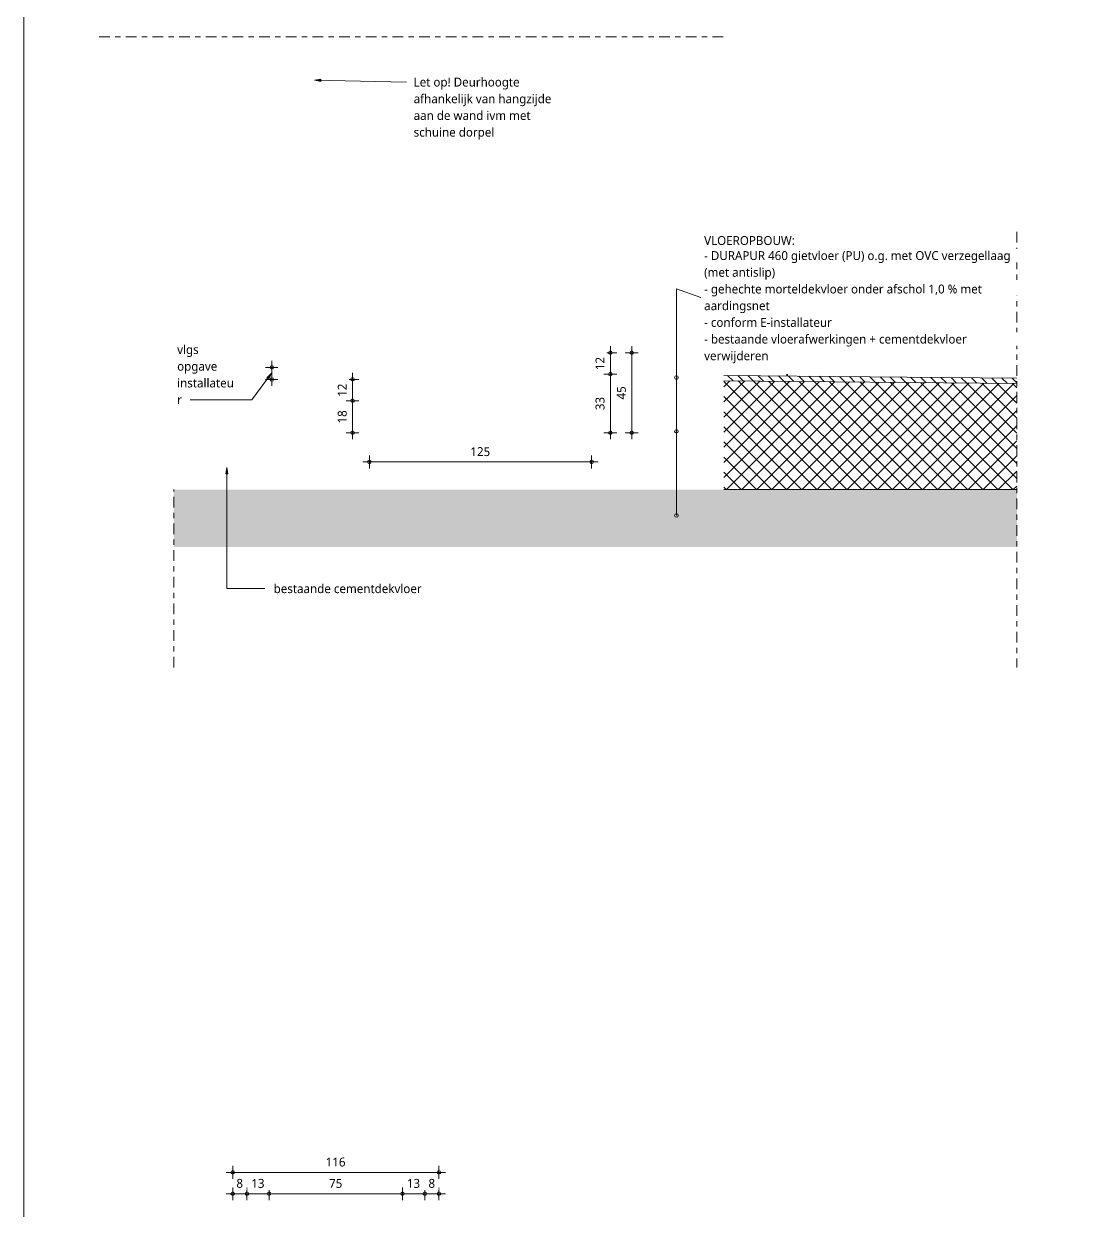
# Model space of a CAD drawing. Header units: millimetres. Extents: x 32900 to 38291, y -18988 to 4133.
# Drawn here: x 37280 to 37879, y 1402 to 2069 of the extents above; entities that cross this region are included whole.
import ezdxf

# ---------------------------------------------------------------- set-up
doc = ezdxf.new("R2010")
doc.units = ezdxf.units.MM
doc.linetypes.add('MV_30_min', pattern=[2, 1, -1])
doc.linetypes.add('MV_center', pattern=[15, 6, -3, 3, -3])
for name, color, linetype, lineweight in [('A-ANNO-DIMS', 211, 'Continuous', 13), ('A-ANNO-DIMS-2', 211, 'Continuous', 13), ('A-ANNO-NOTE', 131, 'Continuous', 18), ('A-DETL', 90, 'Continuous', 13), ('A-DETL-GENF', 92, 'Continuous', 18), ('A-DETL-THIN', 151, 'Continuous', 18), ('G-ANNO-TEXT', 231, 'Continuous', 13)]:
    doc.layers.add(name, color=color, linetype=linetype, lineweight=lineweight)
doc.styles.add('Segoe UI', font='segoeui.ttf', dxfattribs={"height": 5})
doc.styles.add('Segoe UI_B', font='segoeui.ttf', dxfattribs={"height": 5})
doc.dimstyles.new('2_5_mm_3', dxfattribs={"dimscale": 304.8, "dimtxt": 5.23682, "dimasz": 0.006562, "dimexe": 0.011811, "dimexo": 0.0625, "dimgap": 0.005906, "dimtad": 1, "dimdec": 0, "dimzin": 0, "dimdsep": 46, "dimtxsty": 'Segoe UI', "dimblk1": 'DOTBLANK', "dimblk2": 'DOTBLANK', "dimsah": 1, "dimcen": 0.09, "dimdle": 0.011811, "dimazin": 0, "dimtfac": 1, "dimtdec": 4, "dimtix": 1, "dimtmove": 0, "dimatfit": 3, "dimfxl": 0.011811, "dimfxlon": 1, "dimtvp": 1, "dimtfill": 1, "dimtolj": 1, "dimtzin": 0, "dimarcsym": 2})

# ---------------------------------------------------------------- blocks, each defined once
blk = doc.blocks.new('NLRS_00_DI_maskeer - Type 1-4234915-Details ziekenhuis Utiliteitsgebouw')
at = {"layer": 'A-DETL-GENF', "linetype": 'MV_center'}
blk.add_line((121.88, 0), (21.89, 0), dxfattribs=at)
blk = doc.blocks.new('NLRS_00_DI_maskeer - Type 1-4234604-Details ziekenhuis Utiliteitsgebouw')
at = {"layer": 'A-DETL-GENF', "linetype": 'MV_center'}
blk.add_line((-100, 0), (145, 0), dxfattribs=at)
blk = doc.blocks.new('NLRS_00_DI_maskeer - Type 1-4234917-Details ziekenhuis Utiliteitsgebouw')
at = {"layer": 'A-DETL-GENF', "linetype": 'MV_center'}
blk.add_line((-100, 0), (251.23, 0), dxfattribs=at)
blk = doc.blocks.new('DIMBLOCK626-Details ziekenhuis Utiliteitsgebouw')
at = {"layer": 'A-ANNO-DIMS-2'}
for p, q in [((37464.44, 1857.49), (37460.84, 1857.49)), ((37464.44, 1835.89), (37464.44, 1857.49)), ((37464.44, 1857.49), (37468.04, 1857.49)), ((37464.44, 1839.49), (37460.84, 1839.49)), ((37464.44, 1839.49), (37468.04, 1839.49))]:
    blk.add_line(p, q, dxfattribs=at)
for centre in [(37464.44, 1857.49), (37464.44, 1839.49)]:
    blk.add_circle(centre, 1, dxfattribs=at)
at = {"layer": 'A-ANNO-DIMS-2', "color": 0, "insert": (37456.11, 1844.68), "char_height": 5, "width": 9.1406, "attachment_point": 1, "rotation": 90, "line_spacing_factor": 1.142579, "style": 'Segoe UI', "bg_fill": 3, "box_fill_scale": 1.25, "bg_fill_color": 9, "bg_fill_true_color": 13158600, "bg_fill_transparency": 0}
blk.add_mtext('18', dxfattribs=at)
blk = doc.blocks.new('_DotBlank')
at = {"color": 0, "linetype": 'ByBlock', "lineweight": -2}
blk.add_line((-0.5, 0), (-1, 0), dxfattribs=at)
blk.add_circle((0, 0), 0.5, dxfattribs=at)
blk = doc.blocks.new('DIMBLOCK627-Details ziekenhuis Utiliteitsgebouw')
at = {"layer": 'A-ANNO-DIMS-2'}
for p, q in [((37464.44, 1869.49), (37460.84, 1869.49)), ((37464.44, 1857.49), (37464.44, 1873.09)), ((37464.44, 1869.49), (37468.04, 1869.49)), ((37464.44, 1857.49), (37460.84, 1857.49)), ((37464.44, 1857.49), (37468.04, 1857.49))]:
    blk.add_line(p, q, dxfattribs=at)
for centre in [(37464.44, 1869.49), (37464.44, 1857.49)]:
    blk.add_circle(centre, 1, dxfattribs=at)
at = {"layer": 'A-ANNO-DIMS-2', "color": 0, "insert": (37456.11, 1859.68), "char_height": 5, "width": 9.1406, "attachment_point": 1, "rotation": 90, "line_spacing_factor": 1.142579, "style": 'Segoe UI', "bg_fill": 3, "box_fill_scale": 1.25, "bg_fill_color": 9, "bg_fill_true_color": 13158600, "bg_fill_transparency": 0}
blk.add_mtext('12', dxfattribs=at)
blk = doc.blocks.new('DIMBLOCK628-Details ziekenhuis Utiliteitsgebouw')
at = {"layer": 'A-ANNO-DIMS-2'}
for p, q in [((37609.4, 1872.49), (37605.8, 1872.49)), ((37609.4, 1835.89), (37609.4, 1872.49)), ((37609.4, 1872.49), (37613, 1872.49)), ((37609.4, 1839.49), (37605.8, 1839.49)), ((37609.4, 1839.49), (37613, 1839.49))]:
    blk.add_line(p, q, dxfattribs=at)
for centre in [(37609.4, 1872.49), (37609.4, 1839.49)]:
    blk.add_circle(centre, 1, dxfattribs=at)
at = {"layer": 'A-ANNO-DIMS-2', "color": 0, "insert": (37601.07, 1852.18), "char_height": 5, "width": 9.1406, "attachment_point": 1, "rotation": 90, "line_spacing_factor": 1.142579, "style": 'Segoe UI', "bg_fill": 3, "box_fill_scale": 1.25, "bg_fill_color": 9, "bg_fill_true_color": 13158600, "bg_fill_transparency": 0}
blk.add_mtext('33', dxfattribs=at)
blk = doc.blocks.new('DIMBLOCK629-Details ziekenhuis Utiliteitsgebouw')
at = {"layer": 'A-ANNO-DIMS-2'}
for p, q in [((37609.4, 1884.49), (37605.8, 1884.49)), ((37609.4, 1872.49), (37609.4, 1888.09)), ((37609.4, 1884.49), (37613, 1884.49)), ((37609.4, 1872.49), (37605.8, 1872.49)), ((37609.4, 1872.49), (37613, 1872.49))]:
    blk.add_line(p, q, dxfattribs=at)
for centre in [(37609.4, 1884.49), (37609.4, 1872.49)]:
    blk.add_circle(centre, 1, dxfattribs=at)
at = {"layer": 'A-ANNO-DIMS-2', "color": 0, "insert": (37601.07, 1874.68), "char_height": 5, "width": 9.1406, "attachment_point": 1, "rotation": 90, "line_spacing_factor": 1.142579, "style": 'Segoe UI', "bg_fill": 3, "box_fill_scale": 1.25, "bg_fill_color": 9, "bg_fill_true_color": 13158600, "bg_fill_transparency": 0}
blk.add_mtext('12', dxfattribs=at)
blk = doc.blocks.new('DIMBLOCK630-Details ziekenhuis Utiliteitsgebouw')
at = {"layer": 'A-ANNO-DIMS-2'}
for p, q in [((37621.4, 1884.49), (37617.8, 1884.49)), ((37621.4, 1835.89), (37621.4, 1888.09)), ((37621.4, 1884.49), (37625, 1884.49)), ((37621.4, 1839.49), (37617.8, 1839.49)), ((37621.4, 1839.49), (37625, 1839.49))]:
    blk.add_line(p, q, dxfattribs=at)
for centre in [(37621.4, 1884.49), (37621.4, 1839.49)]:
    blk.add_circle(centre, 1, dxfattribs=at)
at = {"layer": 'A-ANNO-DIMS-2', "color": 0, "insert": (37613.07, 1858.18), "char_height": 5, "width": 9.1406, "attachment_point": 1, "rotation": 90, "line_spacing_factor": 1.142579, "style": 'Segoe UI', "bg_fill": 3, "box_fill_scale": 1.25, "bg_fill_color": 9, "bg_fill_true_color": 13158600, "bg_fill_transparency": 0}
blk.add_mtext('45', dxfattribs=at)
blk = doc.blocks.new('DIMBLOCK632-Details ziekenhuis Utiliteitsgebouw')
at = {"layer": 'A-ANNO-DIMS-2'}
for p, q in [((37470.27, 1823.04), (37602.47, 1823.04)), ((37473.87, 1823.04), (37473.87, 1826.64)), ((37473.87, 1823.04), (37473.87, 1819.44)), ((37598.87, 1823.04), (37598.87, 1826.64)), ((37598.87, 1823.04), (37598.87, 1819.44))]:
    blk.add_line(p, q, dxfattribs=at)
for centre in [(37473.87, 1823.04), (37598.87, 1823.04)]:
    blk.add_circle(centre, 1, dxfattribs=at)
at = {"layer": 'A-ANNO-DIMS-2', "color": 0, "insert": (37530.66, 1831.37), "char_height": 5, "width": 13.7109, "attachment_point": 1, "line_spacing_factor": 1.142579, "style": 'Segoe UI', "bg_fill": 3, "box_fill_scale": 1.25, "bg_fill_color": 9, "bg_fill_true_color": 13158600, "bg_fill_transparency": 0}
blk.add_mtext('125', dxfattribs=at)
blk = doc.blocks.new('DIMBLOCK637-Details ziekenhuis Utiliteitsgebouw')
at = {"layer": 'A-ANNO-DIMS-2'}
for p, q in [((37505.03, 1411.56), (37505.03, 1415.16)), ((37513.03, 1411.56), (37513.03, 1415.16)), ((37516.63, 1411.56), (37505.03, 1411.56)), ((37505.03, 1411.56), (37505.03, 1407.96)), ((37513.03, 1411.56), (37513.03, 1407.96))]:
    blk.add_line(p, q, dxfattribs=at)
for centre in [(37505.03, 1411.56), (37513.03, 1411.56)]:
    blk.add_circle(centre, 1, dxfattribs=at)
at = {"layer": 'A-ANNO-DIMS-2', "color": 0, "insert": (37507.12, 1419.89), "char_height": 5, "width": 4.5703, "attachment_point": 1, "line_spacing_factor": 1.142579, "style": 'Segoe UI', "bg_fill": 3, "box_fill_scale": 1.25, "bg_fill_color": 9, "bg_fill_true_color": 13158600, "bg_fill_transparency": 0}
blk.add_mtext('8', dxfattribs=at)
blk = doc.blocks.new('DIMBLOCK638-Details ziekenhuis Utiliteitsgebouw')
at = {"layer": 'A-ANNO-DIMS-2'}
for p, q in [((37492.53, 1411.56), (37492.53, 1415.16)), ((37505.03, 1411.56), (37505.03, 1415.16)), ((37505.03, 1411.56), (37492.53, 1411.56)), ((37492.53, 1411.56), (37492.53, 1407.96)), ((37505.03, 1411.56), (37505.03, 1407.96))]:
    blk.add_line(p, q, dxfattribs=at)
for centre in [(37492.53, 1411.56), (37505.03, 1411.56)]:
    blk.add_circle(centre, 1, dxfattribs=at)
at = {"layer": 'A-ANNO-DIMS-2', "color": 0, "insert": (37494.97, 1419.89), "char_height": 5, "width": 9.1406, "attachment_point": 1, "line_spacing_factor": 1.142579, "style": 'Segoe UI', "bg_fill": 3, "box_fill_scale": 1.25, "bg_fill_color": 9, "bg_fill_true_color": 13158600, "bg_fill_transparency": 0}
blk.add_mtext('13', dxfattribs=at)
blk = doc.blocks.new('DIMBLOCK639-Details ziekenhuis Utiliteitsgebouw')
at = {"layer": 'A-ANNO-DIMS-2'}
for p, q in [((37417.53, 1411.56), (37417.53, 1415.16)), ((37492.53, 1411.56), (37492.53, 1415.16)), ((37492.53, 1411.56), (37417.53, 1411.56)), ((37417.53, 1411.56), (37417.53, 1407.96)), ((37492.53, 1411.56), (37492.53, 1407.96))]:
    blk.add_line(p, q, dxfattribs=at)
for centre in [(37417.53, 1411.56), (37492.53, 1411.56)]:
    blk.add_circle(centre, 1, dxfattribs=at)
at = {"layer": 'A-ANNO-DIMS-2', "color": 0, "insert": (37451.22, 1419.89), "char_height": 5, "width": 9.1406, "attachment_point": 1, "line_spacing_factor": 1.142579, "style": 'Segoe UI', "bg_fill": 3, "box_fill_scale": 1.25, "bg_fill_color": 9, "bg_fill_true_color": 13158600, "bg_fill_transparency": 0}
blk.add_mtext('75', dxfattribs=at)
blk = doc.blocks.new('DIMBLOCK640-Details ziekenhuis Utiliteitsgebouw')
at = {"layer": 'A-ANNO-DIMS-2'}
for p, q in [((37405.03, 1411.56), (37405.03, 1415.16)), ((37417.53, 1411.56), (37417.53, 1415.16)), ((37417.53, 1411.56), (37405.03, 1411.56)), ((37405.03, 1411.56), (37405.03, 1407.96)), ((37417.53, 1411.56), (37417.53, 1407.96))]:
    blk.add_line(p, q, dxfattribs=at)
for centre in [(37405.03, 1411.56), (37417.53, 1411.56)]:
    blk.add_circle(centre, 1, dxfattribs=at)
at = {"layer": 'A-ANNO-DIMS-2', "color": 0, "insert": (37407.47, 1419.89), "char_height": 5, "width": 9.1406, "attachment_point": 1, "line_spacing_factor": 1.142579, "style": 'Segoe UI', "bg_fill": 3, "box_fill_scale": 1.25, "bg_fill_color": 9, "bg_fill_true_color": 13158600, "bg_fill_transparency": 0}
blk.add_mtext('13', dxfattribs=at)
blk = doc.blocks.new('DIMBLOCK641-Details ziekenhuis Utiliteitsgebouw')
at = {"layer": 'A-ANNO-DIMS-2'}
for p, q in [((37397.03, 1411.56), (37397.03, 1415.16)), ((37405.03, 1411.56), (37405.03, 1415.16)), ((37405.03, 1411.56), (37393.43, 1411.56)), ((37397.03, 1411.56), (37397.03, 1407.96)), ((37405.03, 1411.56), (37405.03, 1407.96))]:
    blk.add_line(p, q, dxfattribs=at)
for centre in [(37397.03, 1411.56), (37405.03, 1411.56)]:
    blk.add_circle(centre, 1, dxfattribs=at)
at = {"layer": 'A-ANNO-DIMS-2', "color": 0, "insert": (37399.12, 1419.89), "char_height": 5, "width": 4.5703, "attachment_point": 1, "line_spacing_factor": 1.142579, "style": 'Segoe UI', "bg_fill": 3, "box_fill_scale": 1.25, "bg_fill_color": 9, "bg_fill_true_color": 13158600, "bg_fill_transparency": 0}
blk.add_mtext('8', dxfattribs=at)
blk = doc.blocks.new('DIMBLOCK642-Details ziekenhuis Utiliteitsgebouw')
at = {"layer": 'A-ANNO-DIMS-2'}
for p, q in [((37393.43, 1423.56), (37516.63, 1423.56)), ((37397.03, 1423.56), (37397.03, 1427.16)), ((37397.03, 1423.56), (37397.03, 1419.96)), ((37513.03, 1423.56), (37513.03, 1427.16)), ((37513.03, 1423.56), (37513.03, 1419.96))]:
    blk.add_line(p, q, dxfattribs=at)
for centre in [(37397.03, 1423.56), (37513.03, 1423.56)]:
    blk.add_circle(centre, 1, dxfattribs=at)
at = {"layer": 'A-ANNO-DIMS-2', "color": 0, "insert": (37449.31, 1431.89), "char_height": 5, "width": 13.7109, "attachment_point": 1, "line_spacing_factor": 1.142579, "style": 'Segoe UI', "bg_fill": 3, "box_fill_scale": 1.25, "bg_fill_color": 9, "bg_fill_true_color": 13158600, "bg_fill_transparency": 0}
blk.add_mtext('116', dxfattribs=at)

msp = doc.modelspace()

# ---------------------------------------------------------------- hatches: boundary and pattern name
at = {"layer": 'A-DETL-GENF', "lineweight": 13}
h = msp.add_hatch(dxfattribs=at)
h.set_pattern_fill('FP_9', color=254, style=0, pattern_type=2)
h.set_pattern_definition([(135, (0, 0), (-2.82842712, -2.82842712), [])])
h.paths.add_polyline_path([(37837.99, 1867.1), (37837.99, 1870.1), (37673.15, 1871.75), (37673.15, 1868.75)])
h = msp.add_hatch(dxfattribs=at)
h.set_pattern_fill('FP_10', color=254, style=0, pattern_type=2)
h.set_pattern_definition([(45, (0, 0), (-4.2426407, 4.2426407), []), (135, (0, 0), (-4.2426407, -4.2426407), [])])
h.paths.add_polyline_path([(37673.15, 1807.49), (37837.99, 1807.49), (37837.99, 1867.1), (37673.15, 1868.75), (37673.15, 1839.49)])
at = {"layer": 'A-DETL-GENF'}
msp.add_hatch(color=9, dxfattribs=at).paths.add_polyline_path([(37837.99, 1775.2), (37837.99, 1807.49), (37363.86, 1807.48), (37363.86, 1775.2), (37673.15, 1775.2)])
at = {"layer": 'G-ANNO-TEXT'}
for color, points in [(1, [(37442.98, 2037.73), (37446.57, 2037.02), (37446.59, 2038.29)]), (7, [(37418.91, 1872.96), (37416.25, 1870.44), (37417.27, 1869.69)]), (7, [(37393.74, 1820.03), (37393.1, 1816.43), (37394.37, 1816.43)])]:
    msp.add_hatch(color=color, dxfattribs=at).paths.add_polyline_path(points)

# ---------------------------------------------------------------- linework, layer by layer
at = {"layer": 'A-ANNO-NOTE'}
for p, q in [((37646.55, 1920.33), (37660.24, 1915.49)), ((37646.55, 1870.51), (37646.55, 1920.33)), ((37646.55, 1920.33), (37660.24, 1915.49)), ((37646.55, 1840.26), (37646.55, 1920.33)), ((37646.55, 1920.33), (37660.24, 1915.49)), ((37646.55, 1792.93), (37646.55, 1920.33))]:
    msp.add_line(p, q, dxfattribs=at)
for centre in [(37646.55, 1870.51), (37646.55, 1840.26), (37646.55, 1792.93)]:
    msp.add_circle(centre, 1, dxfattribs=at)
at = {"layer": 'A-DETL', "lineweight": 18}
msp.add_line((37279.51, 3651.86), (37279.51, -18988.14), dxfattribs=at)
at = {"layer": 'A-DETL'}
for p, q in [((37422.5, 1876.24), (37415.54, 1876.24)), ((37419.02, 1865.85), (37419.02, 1879.84)), ((37422.5, 1869.45), (37415.54, 1869.45)), ((37837.99, 1870.1), (37673.15, 1871.75)), ((37673.15, 1868.75), (37837.99, 1867.1))]:
    msp.add_line(p, q, dxfattribs=at)
at = {"layer": 'A-DETL', "linetype": 'MV_30_min', "lineweight": 35}
msp.add_line((37708.87, 1872.49), (37708.87, 1871.49), dxfattribs=at)
at = {"layer": 'A-DETL'}
for centre in [(37419.02, 1876.24), (37419.02, 1869.45)]:
    msp.add_circle(centre, 1, dxfattribs=at)
at = {"layer": 'A-DETL-THIN'}
msp.add_line((37837.99, 1807.49), (37673.15, 1807.49), dxfattribs=at)
at = {"layer": 'G-ANNO-TEXT', "color": 20}
for p, q in [((37446.59, 2038.29), (37442.98, 2037.73)), ((37442.98, 2037.73), (37446.57, 2037.02)), ((37442.98, 2037.73), (37494.78, 2036.67)), ((37446.57, 2037.02), (37446.59, 2038.29))]:
    msp.add_line(p, q, dxfattribs=at)
at = {"layer": 'G-ANNO-TEXT', "color": 250}
for p, q in [((37418.91, 1872.96), (37407.87, 1858.08)), ((37418.91, 1872.96), (37416.25, 1870.44)), ((37416.25, 1870.44), (37417.27, 1869.69)), ((37417.27, 1869.69), (37418.91, 1872.96)), ((37402.84, 1858.08), (37373.17, 1858.08)), ((37407.87, 1858.08), (37402.84, 1858.08)), ((37393.74, 1820.03), (37393.1, 1816.43)), ((37393.1, 1816.43), (37394.37, 1816.43)), ((37394.37, 1816.43), (37393.74, 1820.03)), ((37393.74, 1820.03), (37393.74, 1751.82)), ((37393.74, 1751.82), (37415.06, 1751.82))]:
    msp.add_line(p, q, dxfattribs=at)

# ---------------------------------------------------------------- block references
at = {"layer": 'A-DETL-GENF', "linetype": 'MV_center'}
msp.add_blockref('NLRS_00_DI_maskeer - Type 1-4234917-Details ziekenhuis Utiliteitsgebouw', (37421.91, 2062.19), dxfattribs=at)
at = {"layer": 'A-DETL-GENF', "linetype": 'MV_center', "rotation": 270}
for name, p in [('NLRS_00_DI_maskeer - Type 1-4234604-Details ziekenhuis Utiliteitsgebouw', (37837.99, 1852.49)), ('NLRS_00_DI_maskeer - Type 1-4234915-Details ziekenhuis Utiliteitsgebouw', (37363.86, 1829.37))]:
    msp.add_blockref(name, p, dxfattribs=at)

# ---------------------------------------------------------------- texts
at = {"layer": 'G-ANNO-TEXT', "color": 1, "char_height": 5, "attachment_point": 1, "style": 'Segoe UI'}
for s, insert, width in [('Let op! Deurhoogte ', (37498.78, 2039.17), 76.1603), ('afhankelijk van hangzijde ', (37498.78, 2029.78), 95.4008), ('aan de wand ivm met ', (37498.78, 2020.38), 83.3755), ('schuine dorpel ', (37498.78, 2010.99), 57.5612)]:
    msp.add_mtext(s, dxfattribs=dict(at, insert=insert, width=width))
at = {"layer": 'G-ANNO-TEXT', "color": 7, "char_height": 5, "attachment_point": 1, "style": 'Segoe UI'}
for s, insert, width in [('vlgs ', (37365.78, 1888.76), 16.9958), ('opgave ', (37365.78, 1879.37), 30.1435), ('installateu', (37365.78, 1869.98), 38.3207), ('r', (37365.78, 1860.58), 2.8861), ('bestaande cementdekvloer', (37420.06, 1754.32), 101.173)]:
    msp.add_mtext(s, dxfattribs=dict(at, insert=insert, width=width))

# ---------------------------------------------------------------- dimensions: what is measured, and where the dimension line sits
at = {"layer": 'A-ANNO-DIMS'}
for base, p1, p2, override, picture, middle in [((37609.4, 1872.49), (37605.8, 1839.49), (37605.8, 1872.49), {"dimpost": '<>', "dimfxl": 33}, 'DIMBLOCK628-Details ziekenhuis Utiliteitsgebouw', (37605.01, 1855.99)), ((37464.44, 1857.49), (37468.04, 1839.49), (37460.84, 1857.49), {"dimpost": '<>', "dimfxl": 19.386593}, 'DIMBLOCK626-Details ziekenhuis Utiliteitsgebouw', (37460.04, 1848.49))]:
    dim = msp.add_linear_dim(base=base, p1=p1, p2=p2, angle=90, dimstyle='2_5_mm_3', override=override, dxfattribs=at)
    dim.commit()
    dim.dimension.update_dxf_attribs({"geometry": picture, "text_midpoint": middle})
dim = msp.add_linear_dim(base=(37505.03, 1411.56), p1=(37513.03, 1407.96), p2=(37505.03, 1407.96), dimstyle='2_5_mm_3', override={"dimpost": '<>', "dimfxl": 8}, dxfattribs=at)
dim.commit()
dim.dimension.update_dxf_attribs({"geometry": 'DIMBLOCK637-Details ziekenhuis Utiliteitsgebouw', "text_midpoint": (37509.03, 1415.95)})

# ---------------------------------------------------------------- next in the draw order: texts
at = {"layer": 'A-ANNO-NOTE', "lineweight": 13, "insert": (37662.14, 1941.6), "char_height": 5, "width": 215.3333, "attachment_point": 1, "style": 'Segoe UI', "bg_fill": 3, "box_fill_scale": 1.25, "bg_fill_color": 9, "bg_fill_true_color": 13158600, "bg_fill_transparency": 0}
msp.add_mtext('- DURAPUR 460 gietvloer (PU) o.g. met OVC verzegellaag', dxfattribs=at)

# ---------------------------------------------------------------- next in the draw order: dimensions: what is measured, and where the dimension line sits
at = {"layer": 'A-ANNO-DIMS'}
for base, p1, p2, override, picture, middle in [((37609.4, 1884.49), (37605.8, 1872.49), (37605.8, 1884.49), {"dimpost": '<>', "dimfxl": 12}, 'DIMBLOCK629-Details ziekenhuis Utiliteitsgebouw', (37605.04, 1878.49)), ((37464.44, 1869.49), (37460.84, 1857.49), (37468.04, 1869.49), {"dimpost": '<>', "dimfxl": 13.994285}, 'DIMBLOCK627-Details ziekenhuis Utiliteitsgebouw', (37460.08, 1863.49))]:
    dim = msp.add_linear_dim(base=base, p1=p1, p2=p2, angle=90, dimstyle='2_5_mm_3', override=override, dxfattribs=at)
    dim.commit()
    dim.dimension.update_dxf_attribs({"geometry": picture, "text_midpoint": middle})
for base, p1, p2, override, picture, middle in [((37598.87, 1823.04), (37473.87, 1826.64), (37598.87, 1826.64), {"dimpost": '<>', "dimfxl": 125}, 'DIMBLOCK632-Details ziekenhuis Utiliteitsgebouw', (37536.37, 1827.44)), ((37492.52758441, 1411.5630642), (37505.02758441, 1407.9630642), (37492.52758441, 1407.9630642), {"dimpost": '<>', "dimfxl": 12.5}, 'DIMBLOCK638-Details ziekenhuis Utiliteitsgebouw', (37498.77758441, 1415.96243659))]:
    dim = msp.add_linear_dim(base=base, p1=p1, p2=p2, dimstyle='2_5_mm_3', override=override, dxfattribs=at)
    dim.commit()
    dim.dimension.update_dxf_attribs({"geometry": picture, "text_midpoint": middle})

# ---------------------------------------------------------------- next in the draw order: texts
at = {"layer": 'A-ANNO-NOTE', "lineweight": 13, "char_height": 5, "attachment_point": 1, "bg_fill": 3, "box_fill_scale": 1.25, "bg_fill_color": 9, "bg_fill_true_color": 13158600, "bg_fill_transparency": 0}
for s, insert, width, style in [('VLOEROPBOUW:', (37662.14, 1950.07), 66.8607, 'Segoe UI_B'), ('(met antislip)', (37662.14, 1932.21), 49.0633, 'Segoe UI')]:
    msp.add_mtext(s, dxfattribs=dict(at, insert=insert, width=width, style=style))

# ---------------------------------------------------------------- next in the draw order: dimensions: what is measured, and where the dimension line sits
at = {"layer": 'A-ANNO-DIMS'}
dim = msp.add_linear_dim(base=(37621.4, 1884.49), p1=(37617.8, 1839.49), p2=(37617.8, 1884.49), angle=90, dimstyle='2_5_mm_3', override={"dimpost": '<>', "dimfxl": 45}, dxfattribs=at)
dim.commit()
dim.dimension.update_dxf_attribs({"geometry": 'DIMBLOCK630-Details ziekenhuis Utiliteitsgebouw', "text_midpoint": (37617.05, 1861.99)})
dim = msp.add_linear_dim(base=(37417.53, 1411.56), p1=(37492.53, 1407.96), p2=(37417.53, 1407.96), dimstyle='2_5_mm_3', override={"dimpost": '<>', "dimfxl": 75}, dxfattribs=at)
dim.commit()
dim.dimension.update_dxf_attribs({"geometry": 'DIMBLOCK639-Details ziekenhuis Utiliteitsgebouw', "text_midpoint": (37455.03, 1415.91)})

# ---------------------------------------------------------------- next in the draw order: texts
at = {"layer": 'A-ANNO-NOTE', "lineweight": 13, "insert": (37662.14, 1922.81), "char_height": 5, "width": 192.886, "attachment_point": 1, "style": 'Segoe UI', "bg_fill": 3, "box_fill_scale": 1.25, "bg_fill_color": 9, "bg_fill_true_color": 13158600, "bg_fill_transparency": 0}
msp.add_mtext('- gehechte morteldekvloer onder afschol 1,0 % met', dxfattribs=at)

# ---------------------------------------------------------------- next in the draw order: dimensions: what is measured, and where the dimension line sits
at = {"layer": 'A-ANNO-DIMS'}
dim = msp.add_linear_dim(base=(37405.02758441, 1411.5630642), p1=(37417.52758441, 1407.9630642), p2=(37405.02758441, 1407.9630642), dimstyle='2_5_mm_3', override={"dimpost": '<>', "dimfxl": 12.5}, dxfattribs=at)
dim.commit()
dim.dimension.update_dxf_attribs({"geometry": 'DIMBLOCK640-Details ziekenhuis Utiliteitsgebouw', "text_midpoint": (37411.27758441, 1415.96243659)})

# ---------------------------------------------------------------- next in the draw order: texts
at = {"layer": 'A-ANNO-NOTE', "lineweight": 13, "insert": (37662.14, 1913.42), "char_height": 5, "width": 44.0928, "attachment_point": 1, "style": 'Segoe UI', "bg_fill": 3, "box_fill_scale": 1.25, "bg_fill_color": 9, "bg_fill_true_color": 13158600, "bg_fill_transparency": 0}
msp.add_mtext('aardingsnet', dxfattribs=at)

# ---------------------------------------------------------------- next in the draw order: dimensions: what is measured, and where the dimension line sits
at = {"layer": 'A-ANNO-DIMS'}
dim = msp.add_linear_dim(base=(37397.03, 1411.56), p1=(37405.03, 1407.96), p2=(37397.03, 1407.96), dimstyle='2_5_mm_3', override={"dimpost": '<>', "dimfxl": 8}, dxfattribs=at)
dim.commit()
dim.dimension.update_dxf_attribs({"geometry": 'DIMBLOCK641-Details ziekenhuis Utiliteitsgebouw', "text_midpoint": (37401.03, 1415.95)})

# ---------------------------------------------------------------- next in the draw order: texts
at = {"layer": 'A-ANNO-NOTE', "lineweight": 13, "insert": (37662.14, 1904.03), "char_height": 5, "width": 88.6666, "attachment_point": 1, "style": 'Segoe UI', "bg_fill": 3, "box_fill_scale": 1.25, "bg_fill_color": 9, "bg_fill_true_color": 13158600, "bg_fill_transparency": 0}
msp.add_mtext('- conform E-installateur', dxfattribs=at)

# ---------------------------------------------------------------- next in the draw order: dimensions: what is measured, and where the dimension line sits
at = {"layer": 'A-ANNO-DIMS'}
dim = msp.add_linear_dim(base=(37513.03, 1423.56), p1=(37397.03, 1427.16), p2=(37513.03, 1427.16), dimstyle='2_5_mm_3', override={"dimpost": '<>', "dimfxl": 116}, dxfattribs=at)
dim.commit()
dim.dimension.update_dxf_attribs({"geometry": 'DIMBLOCK642-Details ziekenhuis Utiliteitsgebouw', "text_midpoint": (37455.03, 1427.96)})

# ---------------------------------------------------------------- next in the draw order: texts
at = {"layer": 'A-ANNO-NOTE', "lineweight": 13, "insert": (37662.14, 1894.64), "char_height": 5, "width": 181.8227, "attachment_point": 1, "style": 'Segoe UI', "bg_fill": 3, "box_fill_scale": 1.25, "bg_fill_color": 9, "bg_fill_true_color": 13158600, "bg_fill_transparency": 0}
msp.add_mtext('- bestaande vloerafwerkingen + cementdekvloer', dxfattribs=at)

# ---------------------------------------------------------------- next in the draw order: texts
at = {"layer": 'A-ANNO-NOTE', "lineweight": 13, "insert": (37662.14, 1885.24), "char_height": 5, "width": 43.2911, "attachment_point": 1, "style": 'Segoe UI', "bg_fill": 3, "box_fill_scale": 1.25, "bg_fill_color": 9, "bg_fill_true_color": 13158600, "bg_fill_transparency": 0}
msp.add_mtext('verwijderen', dxfattribs=at)

doc.saveas('drawing.dxf')
